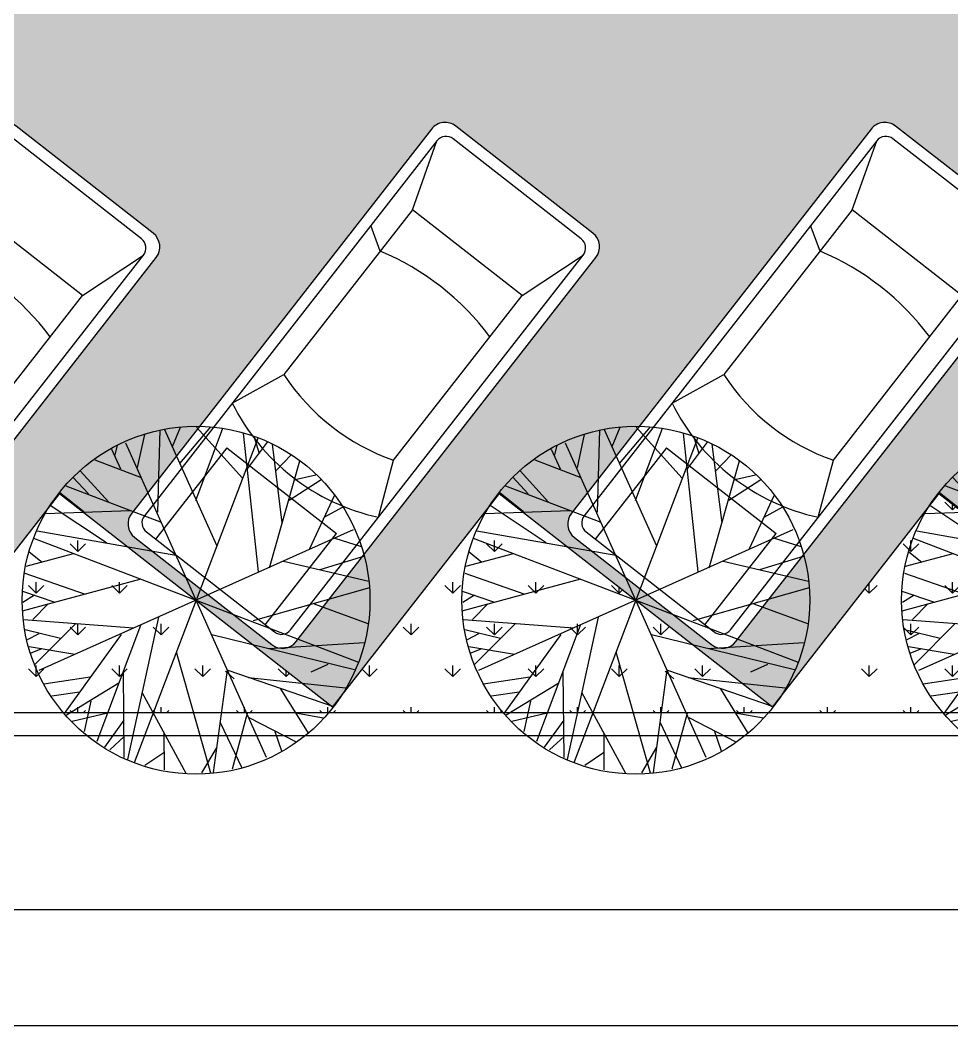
# Model space of a CAD drawing. Header units: millimetres. Extents: x 5728 to 12128, y -948 to 8052.
# Drawn here: x 7099 to 7902, y -948 to -81 of the extents above; entities that cross this region are included whole.
import ezdxf

# ---------------------------------------------------------------- set-up
doc = ezdxf.new("R2010")
doc.units = ezdxf.units.MM
doc.header["$MEASUREMENT"] = 0
for name, color, linetype in [('002 - 0.150', 2, 'Continuous'), ('003 - 0.250 Color', 3, 'Continuous'), ('005 - 0.350 Color', 5, 'Continuous'), ('007 - 1.000', 210, 'Continuous'), ('030 - 0.500 Color', 30, 'Continuous'), ('052 - 0.250 Color', 52, 'Continuous'), ('084 - 0.250 Color', 84, 'Continuous'), ('252 - 0.150 Color', 252, 'Continuous')]:
    doc.layers.add(name, color=color, linetype=linetype)
pattern_1 = [(0, (0, 0), (15.36, 15.36), [30, -0.72]), (0, (-15.36, 0.72), (15.36, 15.36), [30, -0.72]), (90, (0, 0), (-15.36, 15.36), [-16.08, 14.64]), (90, (-0.72, 0), (-15.36, 15.36), [-16.08, 14.64])]

# ---------------------------------------------------------------- blocks, each defined once
blk = doc.blocks.new('Carro')
at = {"layer": '052 - 0.250 Color'}
for p, q in [((7967.72, 5100.48), (7861.66, 4994.42)), ((8285.92, 4803.5), (7988.94, 5100.48)), ((7971.26, 5089.87), (7872.27, 4990.88)), ((8275.32, 4799.96), (7985.4, 5089.87)), ((8034.9, 5012.09), (7964.19, 5082.8)), ((8034.9, 5012.09), (7950.05, 4927.24)), ((7879.34, 4997.95), (7950.05, 4927.24)), ((8072.51, 5002.77), (8091.47, 4955.52)), ((7861.66, 4973.2), (8158.64, 4676.22)), ((7872.27, 4976.74), (8162.18, 4686.82)), ((8218.75, 4828.25), (8091.47, 4955.52)), ((7959.38, 4889.63), (8006.62, 4870.67)), ((8006.62, 4870.67), (8133.89, 4743.39)), ((8186.93, 4860.06), (8209.8, 4865.47)), ((8133.89, 4743.39), (8218.75, 4828.25)), ((8218.75, 4828.25), (8275.32, 4799.96)), ((8176.32, 4686.82), (8275.32, 4785.82)), ((8179.86, 4676.22), (8285.92, 4782.28)), ((8133.89, 4743.39), (8162.18, 4686.82))]:
    blk.add_line(p, q, dxfattribs=at)
for centre, radius, start, end in [((7978.33, 5089.87), 15, 44.99996, 134.99996), ((7978.33, 5082.8), 10, 44.99996, 134.99996), ((7872.27, 4983.81), 15, 134.99996, 224.99996), ((8133.89, 4828.25), 185, 109.37793, 160.62198), ((7879.34, 4983.81), 10, 134.99996, 224.99996), ((8172.79, 4789.35), 185, 116.07531, 153.9246), ((7988.23, 4973.91), 229, 299.81067, 330.18924), ((8268.25, 4792.89), 10, 314.99996, 44.99996), ((8275.32, 4792.89), 15, 314.99996, 44.99996), ((8169.25, 4693.89), 10, 224.99996, 314.99996), ((8169.25, 4686.82), 15, 224.99996, 314.99996)]:
    blk.add_arc(centre, radius, start, end, dxfattribs=at)
blk = doc.blocks.new('Árvore Est')
at = {"layer": '084 - 0.250 Color'}
for p, q in [((7725.18, -1584.41), (7732.03, -1567.7)), ((7731.44, -1598.88), (7758.06, -1567.37)), ((7745.2, -1630.7), (7768.53, -1568.34)), ((7745.76, -1567.5), (7785.45, -1611.64)), ((7798.9, -1576.66), (7691.96, -1856.95)), ((7700.91, -1573.94), (7694.76, -1602.4)), ((7714.21, -1569.96), (7712.06, -1641.01)), ((7718.1, -1569.63), (7762.92, -1669.47)), ((7786.19, -1572.66), (7798.97, -1692.29)), ((7800.06, -1590.64), (7795.44, -1575.59)), ((7672.5, -1586.66), (7680.21, -1603.49)), ((7675.42, -1592.6), (7677.6, -1583.17)), ((7806.1, -1852.34), (7684.76, -1581.27)), ((7789.91, -1603.67), (7807.17, -1580.66)), ((7819.77, -1650.1), (7811.28, -1582.23)), ((7814.32, -1605.14), (7827.54, -1591.46)), ((7658.22, -1595.7), (7698.1, -1610.92)), ((7808.78, -1688.78), (7834.96, -1596.71)), ((7639.26, -1610.81), (7652.69, -1625)), ((7645.57, -1605.37), (7670.17, -1632.27)), ((7825.78, -1630.65), (7853.33, -1612.77)), ((7830.77, -1612.62), (7848.79, -1608.62)), ((7633.16, -1618.15), (7715.41, -1649.53)), ((7628.08, -1624.06), (7648.7, -1640.39)), ((7864.7, -1626.17), (7843.31, -1672.37)), ((7619.75, -1634.78), (7668.17, -1667.14)), ((7856.03, -1645.21), (7872.16, -1636.27)), ((7688.48, -1639.86), (7615.5, -1642.21)), ((7605.29, -1663.33), (7885.58, -1770.28)), ((7608.43, -1657.03), (7728.12, -1677.94)), ((7880.96, -1656.13), (7609.9, -1777.47)), ((7865.18, -1663.2), (7887.79, -1670.61)), ((7639.54, -1676.75), (7598.61, -1687.71)), ((7601.59, -1674.96), (7612.73, -1684.04)), ((7852.46, -1690.35), (7890.92, -1678.45)), ((7820.84, -1683.12), (7894.36, -1700.3)), ((7595.82, -1725.9), (7698.13, -1698.5)), ((7597.84, -1693.45), (7649.84, -1711.48)), ((7895.02, -1705.99), (7794.56, -1734.69)), ((7595.69, -1708.94), (7623.65, -1718.4)), ((7606.18, -1712.34), (7596.18, -1718.79)), ((7617.92, -1719.84), (7604.69, -1733.51)), ((7847.35, -1719.81), (7893.61, -1736.85)), ((7596.69, -1733.48), (7691.47, -1740.65)), ((7712.93, -1731.33), (7686.36, -1854.06)), ((7628.6, -1749.88), (7597.99, -1742.43)), ((7641.42, -1737.26), (7606.41, -1772.22)), ((7697.4, -1738.69), (7659.8, -1838.49)), ((7609.91, -1745.77), (7599.9, -1751.01)), ((7680.85, -1746.26), (7631.74, -1814.49)), ((7758.97, -1746.48), (7882.21, -1776.59)), ((7640.79, -1763.59), (7601.38, -1757.01)), ((7612.46, -1758.82), (7603.06, -1762.48)), ((7808.06, -1758.57), (7890.65, -1753.24)), ((7728.33, -1761.36), (7757.8, -1865.61)), ((7772.32, -1776.94), (7760.26, -1865.34)), ((7772.73, -1777.09), (7863.99, -1808.29)), ((7844.57, -1778.43), (7859.28, -1771.96)), ((7654.06, -1783.15), (7614.12, -1789.05)), ((7682.53, -1778.91), (7683.27, -1852.27)), ((7770.75, -1778.04), (7778.18, -1784.5)), ((7790.61, -1783.31), (7874.33, -1792.31)), ((7678.91, -1788.4), (7633.59, -1815.8)), ((7818.37, -1793.3), (7842.02, -1831.31)), ((7644.93, -1795.97), (7620.96, -1799.51)), ((7698.65, -1795.93), (7736.48, -1865.93)), ((7654.62, -1803.9), (7648.87, -1830.09)), ((7669.05, -1814.24), (7638.55, -1821.32)), ((7683.24, -1820.25), (7666.39, -1843.42)), ((7789.61, -1814.34), (7776.43, -1862.46)), ((7791.07, -1817.91), (7831.62, -1838.82)), ((7831.23, -1813.91), (7855.46, -1818.32)), ((7766.3, -1822.35), (7784.83, -1861.43)), ((7683.55, -1834.26), (7671.13, -1845.83)), ((7717.77, -1831.01), (7717.8, -1863.03)), ((7813.31, -1830.02), (7819.17, -1846.75)), ((7763.38, -1843.58), (7750.21, -1865.74)), ((7717.69, -1848.5), (7701.37, -1859.18))]:
    blk.add_line(p, q, dxfattribs=at)
blk.add_circle((7745.43, -1716.8), 150, dxfattribs=at)

msp = doc.modelspace()

# ---------------------------------------------------------------- hatches: boundary and pattern name
at = {"layer": '003 - 0.250 Color', "ltscale": 2.5}
h = msp.add_hatch(dxfattribs=at)
h.set_pattern_fill('GRASS', color=256, scale=2, style=0)
h.set_pattern_definition([(90, (0, 0), (-35.921, 35.921), [9.525, -62.317]), (45, (0, 0), (-35.92102, 35.92102), [9.525, -41.275]), (135, (0, 0), (-35.92102, -35.92102), [9.525, -41.275])])
h.paths.add_polyline_path([(8503.23, -677.72), (8503.23, -670.71), (8270.2, -488.79), (8126.57, -672.72), (7890.96, -488.79), (7747.33, -672.72), (7511.72, -488.79), (7368.09, -672.72), (7132.47, -488.78), (6988.85, -672.72), (6753.23, -488.78), (6753.23, -677.72)])
at = {"layer": '252 - 0.150 Color', "ltscale": 2.5}
h = msp.add_hatch(dxfattribs=at)
h.set_pattern_fill('AR-B816C', color=256, scale=0.075591, style=0)
h.set_pattern_definition(pattern_1)
h.paths.add_polyline_path([(7073.96, -174.62, -0.414214), (7095.01, -172.03), (7154.11, -218.16), (7423.78, 127.28), (6969.7, 127.28), (6796.62, 127.28), (6553.23, -697.72), (6753.23, -697.72), (6753.23, -677.72), (6753.23, -488.78), (6871.04, -580.75), (6877.19, -572.87), (6818.1, -526.74, -0.414214), (6815.51, -505.69)])
h.paths.add_polyline_path([(7803.02, 127.28), (7423.78, 127.28), (7154.11, -218.16), (7213.25, -264.33, -0.414214), (7215.85, -285.39), (6957.39, -616.45, -0.414214), (6936.34, -619.04), (6877.19, -572.87), (6871.04, -580.75), (6988.85, -672.72), (7132.47, -488.78), (7250.28, -580.75), (7256.44, -572.87), (7197.34, -526.74, -0.414214), (7194.75, -505.69), (7453.2, -174.62, -0.414214), (7474.26, -172.03), (7533.35, -218.16)])
h = msp.add_hatch(dxfattribs=at)
h.set_pattern_fill('AR-B816C', color=256, scale=0.075591, style=0)
h.set_pattern_definition(pattern_1)
h.paths.add_polyline_path([(8182.26, 127.28), (7803.02, 127.28), (7533.35, -218.16), (7592.49, -264.33, -0.414214), (7595.09, -285.39), (7336.64, -616.45, -0.414214), (7315.58, -619.04), (7256.44, -572.87), (7250.28, -580.75), (7368.09, -672.72), (7511.72, -488.79), (7629.52, -580.75), (7635.68, -572.87), (7576.59, -526.74, -0.414214), (7573.99, -505.69), (7832.44, -174.62, -0.414214), (7853.5, -172.03), (7912.59, -218.16)])
h = msp.add_hatch(dxfattribs=at)
h.set_pattern_fill('AR-B816C', color=256, scale=0.075591, style=0)
h.set_pattern_definition(pattern_1)
h.paths.add_polyline_path([(8561.59, 127.28), (8286.77, 127.28), (8182.35, 127.28), (7912.62, -218.18), (7971.73, -264.33, -0.414214), (7974.33, -285.39), (7715.88, -616.45, -0.414214), (7694.82, -619.04), (7635.68, -572.87), (7629.52, -580.75), (7747.33, -672.72), (7890.96, -488.79), (8008.77, -580.75), (8014.92, -572.87), (7955.83, -526.74, -0.414214), (7953.23, -505.69), (8211.69, -174.62, -0.414214), (8232.74, -172.03), (8291.86, -218.18)])

# ---------------------------------------------------------------- linework, layer by layer
at = {"layer": '002 - 0.150'}
msp.add_line((12128.23, -947.72), (5978.23, -947.72), dxfattribs=at)
at = {"layer": '007 - 1.000', "ltscale": 2.5}
for p, q in [((8503.23, -677.72), (6753.23, -677.72)), ((8503.23, -697.72), (6753.23, -697.72))]:
    msp.add_line(p, q, dxfattribs=at)
at = {"layer": '007 - 1.000'}
msp.add_lwpolyline([(5978.23, 7952.28), (12028.23, 7952.28), (12028.23, -847.72), (5978.23, -847.72)], close=True, dxfattribs=at)
at = {"layer": '030 - 0.500 Color', "ltscale": 2.5}
for p, q in [((7132.47, -488.78), (6988.85, -672.72)), ((7132.47, -488.78), (7368.09, -672.72)), ((7511.72, -488.79), (7368.09, -672.72)), ((7511.72, -488.79), (7747.33, -672.72)), ((7890.96, -488.79), (7747.33, -672.72)), ((7890.96, -488.79), (8126.57, -672.72))]:
    msp.add_line(p, q, dxfattribs=at)
msp.add_arc((7955.4, -563.7), 1503.77, 122.99063, 165.27172, dxfattribs=at)

# ---------------------------------------------------------------- block references
at = {"layer": '005 - 0.350 Color', "rotation": 97.0219999999999}
for p in [(12854.39, -7811.17), (13233.63, -7811.17), (13612.87, -7811.17)]:
    msp.add_blockref('Carro', p, dxfattribs=at)
at = {"layer": '084 - 0.250 Color'}
for p in [(-495.15, 1136.05), (-115.91, 1136.05), (263.33, 1136.05)]:
    msp.add_blockref('Árvore Est', p, dxfattribs=at)

doc.saveas('drawing.dxf')
